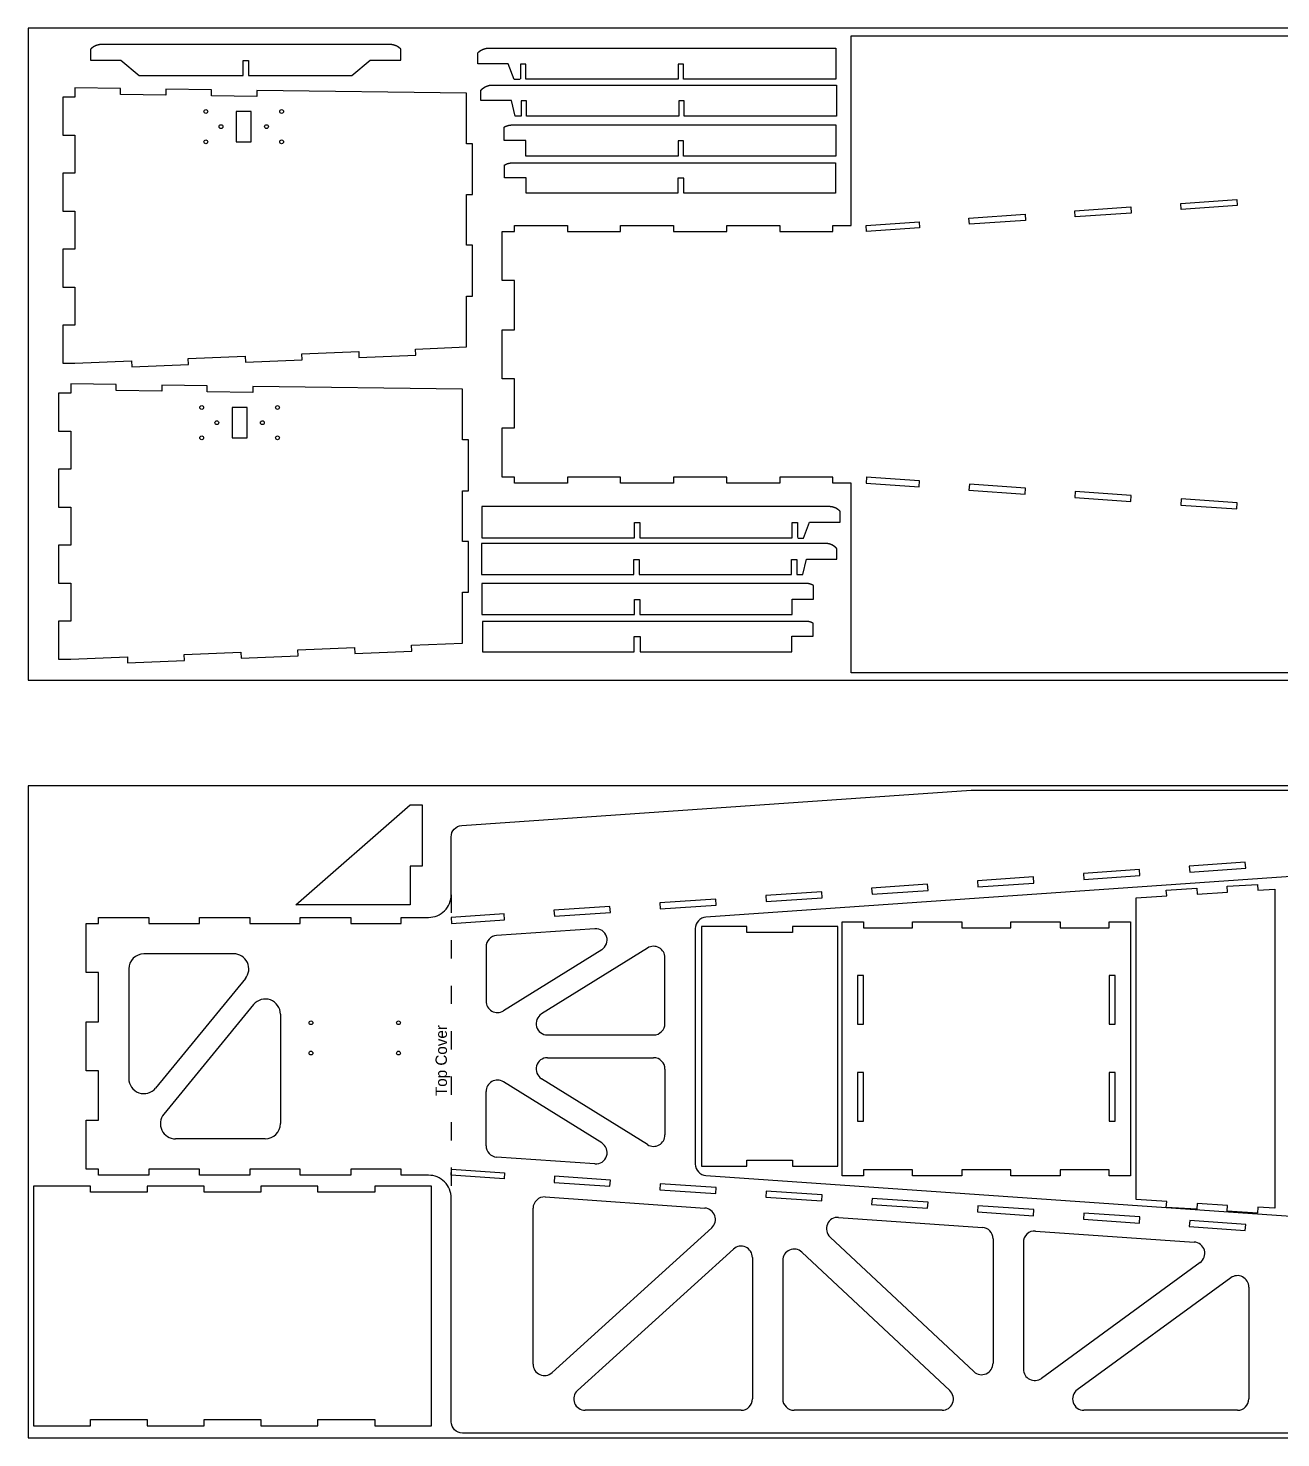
# Model space of a CAD drawing. Header units: inches. Extents: x -572 to -437, y -715 to -380.
# Drawn here: x -571.7 to -489.1, y -563.1 to -470.2 of the extents above; entities that cross this region are included whole.
import ezdxf

# ---------------------------------------------------------------- set-up
doc = ezdxf.new("R2010")
doc.units = ezdxf.units.IN
doc.header["$MEASUREMENT"] = 0
doc.linetypes.add('ACAD_ISO03W100', pattern=[30, 12, -18])
doc.layers.add('pic', color=1, linetype='Continuous')

msp = doc.modelspace()

# ---------------------------------------------------------------- linework, layer by layer
at = {"color": 3, "linetype": 'ACAD_ISO03W100', "ltscale": 0.1}
msp.add_line((-543.791, -527.314), (-543.791, -547.313), dxfattribs=at)
at = {"color": 7, "linetype": 'Continuous', "lineweight": 25}
for p, q in [((-534.308, -529.558), (-540.793, -530.009)), ((-558.135, -531.214), (-564.052, -531.214)), ((-541.491, -530.757), (-541.491, -534.332)), ((-533.861, -530.943), (-540.345, -534.969)), ((-530.836, -530.831), (-537.835, -535.176)), ((-529.691, -535.813), (-529.691, -531.468)), ((-565.052, -532.214), (-565.052, -539.433)), ((-557.362, -532.848), (-563.279, -540.066)), ((-556.826, -534.56), (-562.743, -541.779)), ((-555.052, -535.194), (-555.052, -542.413)), ((-537.439, -536.563), (-530.441, -536.563)), ((-537.439, -538.063), (-530.441, -538.063)), ((-529.691, -538.813), (-529.691, -543.159)), ((-533.861, -543.684), (-540.345, -539.658)), ((-530.836, -543.796), (-537.835, -539.451)), ((-541.491, -543.87), (-541.491, -540.295)), ((-556.052, -543.413), (-561.97, -543.413)), ((-534.308, -545.069), (-540.793, -544.618)), ((-537.589, -547.247), (-527.062, -547.978)), ((-538.391, -558.272), (-538.391, -547.995)), ((-526.61, -549.282), (-537.137, -558.827)), ((-518.238, -548.591), (-508.755, -549.25)), ((-509.32, -558.763), (-518.803, -549.887)), ((-508.057, -549.998), (-508.057, -558.215)), ((-506.057, -550.241), (-506.057, -558.601)), ((-505.255, -549.493), (-494.791, -550.22)), ((-525.178, -550.683), (-535.462, -560.009)), ((-510.907, -560.017), (-520.662, -550.886)), ((-523.924, -551.238), (-523.924, -560.564)), ((-521.924, -551.434), (-521.924, -560.564)), ((-494.401, -551.574), (-504.865, -559.207)), ((-492.383, -552.578), (-502.501, -559.958)), ((-491.191, -553.184), (-491.191, -560.564)), ((-524.674, -561.314), (-534.958, -561.314)), ((-511.42, -561.314), (-521.174, -561.314)), ((-491.941, -561.314), (-502.059, -561.314))]:
    msp.add_line(p, q, dxfattribs=at)
for points in [[(-459.621, -512.679), (-517.421, -512.679), (-517.421, -500.179), (-518.621, -500.179), (-518.621, -499.779), (-522.121, -499.779), (-522.121, -500.179), (-525.621, -500.179), (-525.621, -499.779), (-529.121, -499.779), (-529.121, -500.179), (-532.621, -500.179), (-532.621, -499.779), (-536.121, -499.779), (-536.121, -500.179), (-539.621, -500.179), (-539.621, -499.779), (-540.421, -499.779), (-540.421, -496.54), (-539.621, -496.54), (-539.621, -493.3), (-540.421, -493.3), (-540.421, -490.061), (-539.621, -490.061), (-539.621, -486.82), (-540.421, -486.82), (-540.421, -483.581), (-539.621, -483.581), (-539.621, -483.181), (-536.121, -483.181), (-536.121, -483.581), (-532.621, -483.581), (-532.621, -483.181), (-529.121, -483.181), (-529.121, -483.581), (-525.621, -483.581), (-525.621, -483.181), (-522.121, -483.181), (-522.121, -483.581), (-518.621, -483.581), (-518.621, -483.181), (-517.421, -483.181), (-517.421, -470.681), (-459.621, -470.681)], [(-539.246, -473.567), (-539.626, -473.567), (-540.028, -472.526), (-542.035, -472.526), (-542.035, -471.805), (-542.024, -471.794), (-542.02, -471.789), (-542.015, -471.785), (-542.011, -471.781), (-542.006, -471.776), (-542.002, -471.772), (-541.997, -471.768), (-541.993, -471.763), (-541.988, -471.759), (-541.983, -471.755), (-541.979, -471.751), (-541.974, -471.747), (-541.969, -471.743), (-541.965, -471.739), (-541.96, -471.734), (-541.955, -471.73), (-541.95, -471.726), (-541.945, -471.723), (-541.941, -471.719), (-541.936, -471.715), (-541.931, -471.711), (-541.926, -471.707), (-541.921, -471.703), (-541.916, -471.699), (-541.911, -471.696), (-541.906, -471.692), (-541.901, -471.688), (-541.896, -471.685), (-541.891, -471.681), (-541.886, -471.677), (-541.88, -471.674), (-541.875, -471.67), (-541.87, -471.667), (-541.865, -471.663), (-541.86, -471.66), (-541.854, -471.656), (-541.849, -471.653), (-541.844, -471.65), (-541.839, -471.646), (-541.833, -471.643), (-541.828, -471.64), (-541.823, -471.637), (-541.817, -471.633), (-541.812, -471.63), (-541.806, -471.627), (-541.801, -471.624), (-541.795, -471.621), (-541.79, -471.618), (-541.784, -471.615), (-541.779, -471.612), (-541.773, -471.609), (-541.768, -471.607), (-541.762, -471.604), (-541.757, -471.601), (-541.751, -471.598), (-541.746, -471.595), (-541.74, -471.593), (-541.734, -471.59), (-541.729, -471.588), (-541.723, -471.585), (-541.717, -471.582), (-541.712, -471.58), (-541.706, -471.577), (-541.7, -471.575), (-541.694, -471.573), (-541.689, -471.57), (-541.683, -471.568), (-541.677, -471.566), (-541.671, -471.563), (-541.665, -471.561), (-541.66, -471.559), (-541.654, -471.557), (-541.648, -471.555), (-541.642, -471.553), (-541.636, -471.551), (-541.63, -471.549), (-541.624, -471.547), (-541.618, -471.545), (-541.612, -471.543), (-541.606, -471.541), (-541.6, -471.539), (-541.594, -471.537), (-541.588, -471.536), (-541.582, -471.534), (-541.576, -471.532), (-541.57, -471.531), (-541.564, -471.529), (-541.558, -471.527), (-541.552, -471.526), (-541.546, -471.524), (-541.54, -471.523), (-541.534, -471.521), (-541.528, -471.52), (-541.522, -471.519), (-541.515, -471.517), (-541.509, -471.516), (-541.503, -471.515), (-541.497, -471.514), (-541.491, -471.513), (-541.485, -471.512), (-541.479, -471.51), (-541.473, -471.509), (-541.466, -471.508), (-541.46, -471.507), (-541.454, -471.507), (-541.448, -471.506), (-541.442, -471.505), (-541.436, -471.504), (-541.432, -471.504), (-541.431, -471.503), (-541.429, -471.503), (-541.423, -471.503), (-541.417, -471.502), (-541.411, -471.501), (-541.404, -471.501), (-541.398, -471.5), (-541.392, -471.5), (-541.385, -471.499), (-541.379, -471.499), (-541.373, -471.498), (-541.367, -471.498), (-541.36, -471.497), (-541.354, -471.497), (-541.348, -471.497), (-541.341, -471.497), (-541.335, -471.496), (-541.329, -471.496), (-541.323, -471.496), (-541.316, -471.496), (-541.31, -471.496), (-518.421, -471.496), (-518.421, -473.546), (-528.471, -473.546), (-528.471, -472.546), (-528.821, -472.546), (-528.821, -473.546), (-538.871, -473.546), (-538.871, -472.546), (-539.221, -472.546), (-539.221, -473.521)], [(-516.394, -483.579), (-516.421, -483.181), (-512.93, -482.938), (-512.903, -483.337), (-516.421, -483.581)], [(-516.394, -499.781), (-516.421, -500.179), (-512.93, -500.422), (-512.903, -500.024), (-516.421, -499.779)], [(-520.934, -503.798), (-520.554, -503.798), (-520.153, -502.757), (-518.145, -502.757), (-518.145, -502.036), (-518.156, -502.024), (-518.161, -502.02), (-518.165, -502.016), (-518.17, -502.011), (-518.174, -502.007), (-518.178, -502.003), (-518.183, -501.998), (-518.188, -501.994), (-518.192, -501.99), (-518.197, -501.986), (-518.201, -501.981), (-518.206, -501.977), (-518.211, -501.973), (-518.216, -501.969), (-518.22, -501.965), (-518.225, -501.961), (-518.23, -501.957), (-518.235, -501.953), (-518.24, -501.949), (-518.245, -501.945), (-518.249, -501.941), (-518.254, -501.938), (-518.259, -501.934), (-518.264, -501.93), (-518.269, -501.926), (-518.274, -501.923), (-518.279, -501.919), (-518.284, -501.915), (-518.29, -501.912), (-518.295, -501.908), (-518.3, -501.904), (-518.305, -501.901), (-518.31, -501.897), (-518.315, -501.894), (-518.321, -501.89), (-518.326, -501.887), (-518.331, -501.884), (-518.336, -501.88), (-518.342, -501.877), (-518.347, -501.874), (-518.352, -501.87), (-518.358, -501.867), (-518.363, -501.864), (-518.368, -501.861), (-518.374, -501.858), (-518.379, -501.855), (-518.385, -501.852), (-518.39, -501.849), (-518.396, -501.846), (-518.401, -501.843), (-518.407, -501.84), (-518.412, -501.837), (-518.418, -501.834), (-518.423, -501.832), (-518.429, -501.829), (-518.435, -501.826), (-518.44, -501.823), (-518.446, -501.821), (-518.451, -501.818), (-518.457, -501.816), (-518.463, -501.813), (-518.469, -501.811), (-518.474, -501.808), (-518.48, -501.806), (-518.486, -501.803), (-518.492, -501.801), (-518.497, -501.799), (-518.503, -501.796), (-518.509, -501.794), (-518.515, -501.792), (-518.521, -501.79), (-518.527, -501.787), (-518.532, -501.785), (-518.538, -501.783), (-518.544, -501.781), (-518.55, -501.779), (-518.556, -501.777), (-518.562, -501.775), (-518.568, -501.773), (-518.574, -501.772), (-518.58, -501.77), (-518.586, -501.768), (-518.592, -501.766), (-518.598, -501.764), (-518.604, -501.763), (-518.61, -501.761), (-518.616, -501.76), (-518.622, -501.758), (-518.628, -501.756), (-518.634, -501.755), (-518.64, -501.754), (-518.646, -501.752), (-518.653, -501.751), (-518.659, -501.749), (-518.665, -501.748), (-518.671, -501.747), (-518.677, -501.746), (-518.683, -501.744), (-518.689, -501.743), (-518.695, -501.742), (-518.702, -501.741), (-518.708, -501.74), (-518.714, -501.739), (-518.72, -501.738), (-518.726, -501.737), (-518.732, -501.736), (-518.738, -501.735), (-518.745, -501.735), (-518.748, -501.734), (-518.749, -501.734), (-518.751, -501.734), (-518.757, -501.733), (-518.763, -501.733), (-518.77, -501.732), (-518.776, -501.731), (-518.782, -501.731), (-518.788, -501.73), (-518.795, -501.73), (-518.801, -501.729), (-518.807, -501.729), (-518.814, -501.728), (-518.82, -501.728), (-518.826, -501.728), (-518.832, -501.728), (-518.839, -501.727), (-518.845, -501.727), (-518.851, -501.727), (-518.858, -501.727), (-518.864, -501.727), (-518.87, -501.727), (-541.759, -501.727), (-541.759, -503.777), (-531.709, -503.777), (-531.709, -502.777), (-531.359, -502.777), (-531.359, -503.777), (-521.309, -503.777), (-521.309, -502.777), (-520.959, -502.777), (-520.959, -503.752)]]:
    msp.add_lwpolyline(points, dxfattribs=at)
for points in [[(-557.512, -473.304), (-557.512, -472.304), (-557.162, -472.304), (-557.164, -473.304), (-550.337, -473.304), (-549.125, -472.283), (-547.109, -472.283), (-547.109, -471.561), (-547.119, -471.552), (-547.121, -471.549), (-547.123, -471.547), (-547.126, -471.545), (-547.128, -471.543), (-547.13, -471.54), (-547.133, -471.538), (-547.135, -471.536), (-547.137, -471.534), (-547.14, -471.531), (-547.142, -471.529), (-547.144, -471.527), (-547.147, -471.525), (-547.149, -471.523), (-547.152, -471.52), (-547.154, -471.518), (-547.157, -471.516), (-547.159, -471.514), (-547.161, -471.512), (-547.164, -471.51), (-547.166, -471.507), (-547.169, -471.505), (-547.171, -471.503), (-547.174, -471.501), (-547.176, -471.499), (-547.179, -471.497), (-547.181, -471.495), (-547.184, -471.493), (-547.186, -471.491), (-547.189, -471.489), (-547.191, -471.487), (-547.194, -471.485), (-547.197, -471.483), (-547.199, -471.481), (-547.202, -471.479), (-547.204, -471.477), (-547.207, -471.475), (-547.209, -471.473), (-547.212, -471.471), (-547.215, -471.469), (-547.217, -471.467), (-547.22, -471.465), (-547.222, -471.463), (-547.225, -471.461), (-547.228, -471.459), (-547.23, -471.457), (-547.233, -471.455), (-547.236, -471.453), (-547.238, -471.451), (-547.241, -471.449), (-547.244, -471.447), (-547.246, -471.446), (-547.249, -471.444), (-547.252, -471.442), (-547.254, -471.44), (-547.257, -471.438), (-547.26, -471.436), (-547.262, -471.434), (-547.265, -471.433), (-547.268, -471.431), (-547.271, -471.429), (-547.273, -471.427), (-547.276, -471.425), (-547.279, -471.424), (-547.282, -471.422), (-547.284, -471.42), (-547.287, -471.418), (-547.29, -471.417), (-547.293, -471.415), (-547.295, -471.413), (-547.298, -471.412), (-547.301, -471.41), (-547.304, -471.408), (-547.307, -471.406), (-547.309, -471.405), (-547.312, -471.403), (-547.315, -471.401), (-547.318, -471.4), (-547.321, -471.398), (-547.323, -471.397), (-547.326, -471.395), (-547.329, -471.393), (-547.332, -471.392), (-547.335, -471.39), (-547.338, -471.389), (-547.34, -471.387), (-547.343, -471.385), (-547.346, -471.384), (-547.349, -471.382), (-547.352, -471.381), (-547.355, -471.379), (-547.358, -471.378), (-547.361, -471.376), (-547.363, -471.375), (-547.366, -471.373), (-547.369, -471.372), (-547.372, -471.37), (-547.375, -471.369), (-547.378, -471.367), (-547.381, -471.366), (-547.384, -471.365), (-547.387, -471.363), (-547.39, -471.362), (-547.393, -471.36), (-547.395, -471.359), (-547.398, -471.357), (-547.401, -471.356), (-547.404, -471.355), (-547.407, -471.353), (-547.41, -471.352), (-547.413, -471.351), (-547.416, -471.349), (-547.419, -471.348), (-547.422, -471.347), (-547.425, -471.345), (-547.428, -471.344), (-547.431, -471.343), (-547.434, -471.342), (-547.437, -471.34), (-547.44, -471.339), (-547.446, -471.337), (-547.452, -471.334), (-547.458, -471.332), (-547.464, -471.329), (-547.47, -471.327), (-547.476, -471.325), (-547.482, -471.322), (-547.488, -471.32), (-547.495, -471.318), (-547.501, -471.316), (-547.507, -471.314), (-547.513, -471.312), (-547.519, -471.31), (-547.525, -471.308), (-547.532, -471.306), (-547.538, -471.304), (-547.544, -471.302), (-547.55, -471.3), (-547.557, -471.298), (-547.563, -471.296), (-547.569, -471.294), (-547.576, -471.293), (-547.582, -471.291), (-547.588, -471.289), (-547.594, -471.288), (-547.601, -471.286), (-547.607, -471.285), (-547.613, -471.283), (-547.62, -471.282), (-547.626, -471.28), (-547.633, -471.279), (-547.639, -471.278), (-547.645, -471.276), (-547.652, -471.275), (-547.658, -471.274), (-547.664, -471.272), (-547.671, -471.271), (-547.677, -471.27), (-547.684, -471.269), (-547.69, -471.268), (-547.696, -471.267), (-547.703, -471.266), (-547.709, -471.265), (-547.716, -471.264), (-547.722, -471.263), (-547.729, -471.263), (-547.732, -471.262), (-547.733, -471.262), (-547.735, -471.262), (-547.742, -471.261), (-547.748, -471.26), (-547.755, -471.26), (-547.761, -471.259), (-547.768, -471.258), (-547.774, -471.258), (-547.781, -471.257), (-547.787, -471.257), (-547.794, -471.256), (-547.8, -471.256), (-547.807, -471.255), (-547.813, -471.255), (-547.82, -471.255), (-547.826, -471.254), (-547.833, -471.254), (-547.839, -471.254), (-547.846, -471.254), (-547.853, -471.254), (-547.859, -471.254), (-547.866, -471.254), (-547.872, -471.254), (-566.802, -471.254), (-566.809, -471.254), (-566.816, -471.254), (-566.823, -471.254), (-566.829, -471.254), (-566.836, -471.254), (-566.843, -471.254), (-566.85, -471.255), (-566.857, -471.255), (-566.863, -471.255), (-566.87, -471.256), (-566.873, -471.256), (-566.877, -471.256), (-566.88, -471.256), (-566.884, -471.256), (-566.887, -471.257), (-566.89, -471.257), (-566.894, -471.257), (-566.897, -471.257), (-566.9, -471.258), (-566.904, -471.258), (-566.907, -471.258), (-566.911, -471.259), (-566.914, -471.259), (-566.917, -471.259), (-566.921, -471.26), (-566.924, -471.26), (-566.927, -471.26), (-566.931, -471.261), (-566.934, -471.261), (-566.938, -471.262), (-566.941, -471.262), (-566.944, -471.262), (-566.948, -471.263), (-566.951, -471.263), (-566.954, -471.264), (-566.958, -471.264), (-566.961, -471.265), (-566.964, -471.265), (-566.968, -471.265), (-566.971, -471.266), (-566.974, -471.266), (-566.976, -471.267), (-566.978, -471.267), (-566.981, -471.267), (-566.984, -471.268), (-566.988, -471.269), (-566.991, -471.269), (-566.994, -471.27), (-566.998, -471.27), (-567.001, -471.271), (-567.004, -471.271), (-567.008, -471.272), (-567.011, -471.273), (-567.014, -471.273), (-567.017, -471.274), (-567.021, -471.274), (-567.024, -471.275), (-567.027, -471.276), (-567.031, -471.276), (-567.034, -471.277), (-567.037, -471.278), (-567.041, -471.279), (-567.044, -471.279), (-567.047, -471.28), (-567.05, -471.281), (-567.054, -471.281), (-567.057, -471.282), (-567.06, -471.283), (-567.064, -471.284), (-567.067, -471.284), (-567.07, -471.285), (-567.073, -471.286), (-567.077, -471.287), (-567.08, -471.288), (-567.083, -471.289), (-567.086, -471.289), (-567.09, -471.29), (-567.093, -471.291), (-567.096, -471.292), (-567.1, -471.293), (-567.103, -471.294), (-567.106, -471.295), (-567.109, -471.296), (-567.113, -471.296), (-567.116, -471.297), (-567.119, -471.298), (-567.122, -471.299), (-567.125, -471.3), (-567.129, -471.301), (-567.132, -471.302), (-567.135, -471.303), (-567.138, -471.304), (-567.142, -471.305), (-567.145, -471.306), (-567.148, -471.307), (-567.151, -471.308), (-567.154, -471.309), (-567.158, -471.31), (-567.161, -471.311), (-567.164, -471.312), (-567.167, -471.314), (-567.17, -471.315), (-567.174, -471.316), (-567.177, -471.317), (-567.18, -471.318), (-567.183, -471.319), (-567.186, -471.32), (-567.19, -471.321), (-567.193, -471.323), (-567.196, -471.324), (-567.199, -471.325), (-567.202, -471.326), (-567.205, -471.327), (-567.208, -471.329), (-567.212, -471.33), (-567.215, -471.331), (-567.218, -471.332), (-567.221, -471.333), (-567.224, -471.335), (-567.227, -471.336), (-567.23, -471.337), (-567.234, -471.339), (-567.237, -471.34), (-567.24, -471.341), (-567.243, -471.343), (-567.246, -471.344), (-567.249, -471.345), (-567.252, -471.347), (-567.255, -471.348), (-567.258, -471.349), (-567.261, -471.351), (-567.264, -471.352), (-567.267, -471.353), (-567.271, -471.355), (-567.274, -471.356), (-567.277, -471.358), (-567.28, -471.359), (-567.283, -471.361), (-567.286, -471.362), (-567.289, -471.363), (-567.292, -471.365), (-567.295, -471.366), (-567.298, -471.368), (-567.301, -471.369), (-567.304, -471.371), (-567.307, -471.372), (-567.31, -471.374), (-567.313, -471.376), (-567.316, -471.377), (-567.319, -471.379), (-567.322, -471.38), (-567.325, -471.382), (-567.328, -471.383), (-567.331, -471.385), (-567.334, -471.387), (-567.336, -471.388), (-567.339, -471.39), (-567.342, -471.392), (-567.345, -471.393), (-567.348, -471.395), (-567.351, -471.397), (-567.354, -471.398), (-567.357, -471.4), (-567.36, -471.402), (-567.363, -471.403), (-567.366, -471.405), (-567.369, -471.407), (-567.371, -471.409), (-567.374, -471.41), (-567.377, -471.412), (-567.38, -471.414), (-567.383, -471.416), (-567.386, -471.417), (-567.389, -471.419), (-567.392, -471.421), (-567.394, -471.423), (-567.397, -471.425), (-567.4, -471.426), (-567.403, -471.428), (-567.406, -471.43), (-567.409, -471.432), (-567.411, -471.434), (-567.414, -471.436), (-567.417, -471.438), (-567.42, -471.44), (-567.423, -471.441), (-567.425, -471.443), (-567.428, -471.445), (-567.431, -471.447), (-567.434, -471.449), (-567.436, -471.451), (-567.439, -471.453), (-567.442, -471.455), (-567.445, -471.457), (-567.447, -471.459), (-567.45, -471.461), (-567.453, -471.463), (-567.455, -471.465), (-567.458, -471.467), (-567.461, -471.469), (-567.464, -471.471), (-567.466, -471.473), (-567.469, -471.475), (-567.472, -471.477), (-567.474, -471.48), (-567.477, -471.482), (-567.48, -471.484), (-567.482, -471.486), (-567.485, -471.488), (-567.487, -471.49), (-567.49, -471.492), (-567.493, -471.494), (-567.495, -471.497), (-567.498, -471.499), (-567.5, -471.501), (-567.503, -471.503), (-567.506, -471.505), (-567.508, -471.507), (-567.511, -471.51), (-567.513, -471.512), (-567.516, -471.514), (-567.518, -471.516), (-567.521, -471.519), (-567.523, -471.521), (-567.526, -471.523), (-567.528, -471.525), (-567.531, -471.528), (-567.533, -471.53), (-567.536, -471.532), (-567.538, -471.535), (-567.541, -471.537), (-567.543, -471.539), (-567.546, -471.541), (-567.548, -471.544), (-567.55, -471.546), (-567.553, -471.548), (-567.555, -471.551), (-567.558, -471.553), (-567.56, -471.556), (-567.562, -471.558), (-567.565, -471.56), (-567.567, -471.563), (-567.57, -471.565), (-567.572, -471.568), (-567.574, -471.57), (-567.577, -471.572), (-567.586, -471.582), (-567.586, -472.283), (-565.57, -472.283), (-564.357, -473.304)], [(-539.183, -474.977), (-539.183, -475.977), (-539.57, -475.977), (-539.819, -474.957), (-541.824, -474.957), (-541.824, -474.267), (-541.816, -474.258), (-541.813, -474.255), (-541.811, -474.253), (-541.809, -474.251), (-541.807, -474.248), (-541.804, -474.246), (-541.802, -474.243), (-541.8, -474.241), (-541.798, -474.239), (-541.795, -474.236), (-541.793, -474.234), (-541.791, -474.232), (-541.789, -474.229), (-541.786, -474.227), (-541.784, -474.224), (-541.782, -474.222), (-541.779, -474.22), (-541.777, -474.218), (-541.775, -474.215), (-541.772, -474.213), (-541.77, -474.211), (-541.767, -474.208), (-541.765, -474.206), (-541.763, -474.204), (-541.76, -474.202), (-541.758, -474.199), (-541.756, -474.197), (-541.753, -474.195), (-541.751, -474.193), (-541.748, -474.19), (-541.746, -474.188), (-541.743, -474.186), (-541.741, -474.184), (-541.738, -474.181), (-541.736, -474.179), (-541.734, -474.177), (-541.731, -474.175), (-541.729, -474.173), (-541.726, -474.171), (-541.724, -474.168), (-541.721, -474.166), (-541.719, -474.164), (-541.716, -474.162), (-541.713, -474.16), (-541.711, -474.158), (-541.708, -474.156), (-541.706, -474.154), (-541.703, -474.152), (-541.701, -474.149), (-541.698, -474.147), (-541.696, -474.145), (-541.693, -474.143), (-541.69, -474.141), (-541.688, -474.139), (-541.685, -474.137), (-541.683, -474.135), (-541.68, -474.133), (-541.677, -474.131), (-541.675, -474.129), (-541.672, -474.127), (-541.669, -474.125), (-541.667, -474.123), (-541.664, -474.121), (-541.661, -474.119), (-541.659, -474.117), (-541.656, -474.115), (-541.653, -474.114), (-541.651, -474.112), (-541.648, -474.11), (-541.645, -474.108), (-541.643, -474.106), (-541.64, -474.104), (-541.637, -474.102), (-541.634, -474.1), (-541.632, -474.099), (-541.629, -474.097), (-541.626, -474.095), (-541.624, -474.093), (-541.621, -474.091), (-541.618, -474.089), (-541.615, -474.088), (-541.612, -474.086), (-541.61, -474.084), (-541.607, -474.082), (-541.604, -474.081), (-541.601, -474.079), (-541.599, -474.077), (-541.596, -474.075), (-541.593, -474.074), (-541.59, -474.072), (-541.587, -474.07), (-541.585, -474.068), (-541.582, -474.067), (-541.579, -474.065), (-541.576, -474.063), (-541.573, -474.062), (-541.57, -474.06), (-541.568, -474.059), (-541.565, -474.057), (-541.562, -474.055), (-541.559, -474.054), (-541.556, -474.052), (-541.553, -474.051), (-541.55, -474.049), (-541.547, -474.047), (-541.545, -474.046), (-541.542, -474.044), (-541.539, -474.043), (-541.536, -474.041), (-541.533, -474.04), (-541.53, -474.038), (-541.527, -474.037), (-541.524, -474.035), (-541.521, -474.034), (-541.518, -474.032), (-541.515, -474.031), (-541.512, -474.029), (-541.509, -474.028), (-541.506, -474.027), (-541.503, -474.025), (-541.5, -474.024), (-541.498, -474.022), (-541.495, -474.021), (-541.492, -474.019), (-541.489, -474.018), (-541.486, -474.017), (-541.483, -474.015), (-541.48, -474.014), (-541.477, -474.013), (-541.474, -474.011), (-541.47, -474.01), (-541.467, -474.009), (-541.464, -474.007), (-541.461, -474.006), (-541.458, -474.005), (-541.455, -474.004), (-541.452, -474.002), (-541.449, -474.001), (-541.446, -474), (-541.443, -473.999), (-541.44, -473.997), (-541.437, -473.996), (-541.434, -473.995), (-541.431, -473.994), (-541.428, -473.993), (-541.425, -473.992), (-541.422, -473.99), (-541.418, -473.989), (-541.415, -473.988), (-541.412, -473.987), (-541.409, -473.986), (-541.406, -473.985), (-541.403, -473.984), (-541.4, -473.983), (-541.397, -473.981), (-541.394, -473.98), (-541.39, -473.979), (-541.387, -473.978), (-541.384, -473.977), (-541.381, -473.976), (-541.378, -473.975), (-541.375, -473.974), (-541.372, -473.973), (-541.368, -473.972), (-541.365, -473.971), (-541.362, -473.97), (-541.359, -473.969), (-541.356, -473.968), (-541.353, -473.967), (-541.35, -473.966), (-541.346, -473.966), (-541.343, -473.965), (-541.34, -473.964), (-541.337, -473.963), (-541.334, -473.962), (-541.33, -473.961), (-541.327, -473.96), (-541.324, -473.959), (-541.321, -473.959), (-541.318, -473.958), (-541.315, -473.957), (-541.311, -473.956), (-541.308, -473.955), (-541.305, -473.955), (-541.302, -473.954), (-541.299, -473.953), (-541.295, -473.952), (-541.292, -473.952), (-541.289, -473.951), (-541.286, -473.95), (-541.283, -473.949), (-541.279, -473.949), (-541.276, -473.948), (-541.273, -473.947), (-541.27, -473.947), (-541.266, -473.946), (-541.263, -473.945), (-541.26, -473.945), (-541.257, -473.944), (-541.254, -473.944), (-541.25, -473.943), (-541.247, -473.942), (-541.244, -473.942), (-541.241, -473.941), (-541.237, -473.941), (-541.234, -473.94), (-541.231, -473.94), (-541.228, -473.939), (-541.224, -473.939), (-541.221, -473.938), (-541.218, -473.938), (-541.214, -473.937), (-541.211, -473.937), (-541.208, -473.936), (-541.205, -473.936), (-541.201, -473.935), (-541.198, -473.935), (-541.195, -473.934), (-541.191, -473.934), (-541.188, -473.934), (-541.185, -473.933), (-541.182, -473.933), (-541.178, -473.932), (-541.175, -473.932), (-541.172, -473.932), (-541.168, -473.931), (-541.165, -473.931), (-541.162, -473.931), (-541.158, -473.931), (-541.155, -473.93), (-541.152, -473.93), (-541.149, -473.93), (-541.145, -473.929), (-541.142, -473.929), (-541.139, -473.929), (-541.135, -473.929), (-541.132, -473.929), (-541.129, -473.928), (-541.125, -473.928), (-541.122, -473.928), (-541.119, -473.928), (-541.115, -473.928), (-541.112, -473.927), (-541.109, -473.927), (-541.105, -473.927), (-541.102, -473.927), (-541.099, -473.927), (-541.096, -473.927), (-541.092, -473.927), (-541.089, -473.927), (-541.086, -473.927), (-541.082, -473.927), (-541.079, -473.927), (-541.076, -473.927), (-541.072, -473.927), (-541.069, -473.927), (-518.383, -473.927), (-518.383, -475.977), (-528.433, -475.977), (-528.433, -474.977), (-528.783, -474.977), (-528.783, -475.977), (-538.833, -475.977), (-538.833, -474.977)], [(-559.607, -474.639), (-559.601, -474.239), (-562.604, -474.199), (-562.604, -474.599), (-565.604, -474.558), (-565.604, -474.158), (-568.604, -474.118), (-568.604, -474.719), (-569.404, -474.719), (-569.404, -477.226), (-568.604, -477.226), (-568.604, -479.734), (-569.404, -479.734), (-569.404, -482.241), (-568.604, -482.241), (-568.604, -484.748), (-569.404, -484.748), (-569.404, -487.256), (-568.604, -487.256), (-568.604, -489.763), (-569.404, -489.763), (-569.404, -492.27), (-568.604, -492.27), (-564.873, -492.116), (-564.857, -492.515), (-561.11, -492.36), (-561.127, -491.96), (-557.38, -491.805), (-557.363, -492.205), (-553.616, -492.049), (-553.633, -491.65), (-549.886, -491.495), (-549.87, -491.894), (-546.123, -491.739), (-546.139, -491.339), (-542.776, -491.2), (-542.776, -487.841), (-542.376, -487.841), (-542.376, -484.497), (-542.776, -484.497), (-542.776, -481.154), (-542.376, -481.154), (-542.376, -477.81), (-542.776, -477.81), (-542.776, -474.467), (-556.602, -474.28), (-556.607, -474.68)], [(-557.97, -475.672), (-557.97, -477.672), (-556.97, -477.672), (-556.97, -475.672)], [(-528.821, -477.61), (-528.821, -478.61), (-538.871, -478.61), (-538.871, -477.59), (-540.292, -477.59), (-540.292, -476.702), (-540.276, -476.693), (-540.272, -476.691), (-540.269, -476.689), (-540.265, -476.687), (-540.262, -476.685), (-540.258, -476.683), (-540.254, -476.681), (-540.251, -476.679), (-540.247, -476.677), (-540.243, -476.675), (-540.24, -476.673), (-540.236, -476.671), (-540.232, -476.669), (-540.229, -476.668), (-540.225, -476.666), (-540.221, -476.664), (-540.218, -476.662), (-540.214, -476.66), (-540.21, -476.658), (-540.206, -476.657), (-540.203, -476.655), (-540.199, -476.653), (-540.195, -476.651), (-540.191, -476.65), (-540.188, -476.648), (-540.184, -476.646), (-540.18, -476.645), (-540.176, -476.643), (-540.172, -476.641), (-540.169, -476.64), (-540.165, -476.638), (-540.161, -476.637), (-540.157, -476.635), (-540.153, -476.633), (-540.149, -476.632), (-540.146, -476.63), (-540.142, -476.629), (-540.138, -476.627), (-540.134, -476.626), (-540.13, -476.624), (-540.126, -476.623), (-540.122, -476.622), (-540.118, -476.62), (-540.114, -476.619), (-540.111, -476.617), (-540.107, -476.616), (-540.103, -476.615), (-540.099, -476.613), (-540.095, -476.612), (-540.091, -476.611), (-540.087, -476.609), (-540.083, -476.608), (-540.079, -476.607), (-540.075, -476.606), (-540.071, -476.604), (-540.067, -476.603), (-540.063, -476.602), (-540.059, -476.601), (-540.055, -476.6), (-540.051, -476.598), (-540.047, -476.597), (-540.043, -476.596), (-540.039, -476.595), (-540.035, -476.594), (-540.031, -476.593), (-540.027, -476.592), (-540.023, -476.591), (-540.019, -476.59), (-540.015, -476.589), (-540.011, -476.588), (-540.007, -476.587), (-540.003, -476.586), (-539.999, -476.585), (-539.995, -476.584), (-539.991, -476.583), (-539.987, -476.582), (-539.983, -476.582), (-539.979, -476.581), (-539.975, -476.58), (-539.971, -476.579), (-539.967, -476.578), (-539.963, -476.577), (-539.959, -476.577), (-539.955, -476.576), (-539.951, -476.575), (-539.946, -476.575), (-539.942, -476.574), (-539.938, -476.573), (-539.934, -476.572), (-539.93, -476.572), (-539.926, -476.571), (-539.922, -476.571), (-539.918, -476.57), (-539.914, -476.569), (-539.909, -476.569), (-539.905, -476.568), (-539.901, -476.568), (-539.897, -476.567), (-539.893, -476.567), (-539.889, -476.566), (-539.885, -476.566), (-539.88, -476.565), (-539.876, -476.565), (-539.872, -476.564), (-539.868, -476.564), (-539.864, -476.564), (-539.86, -476.563), (-539.856, -476.563), (-539.851, -476.563), (-539.847, -476.562), (-539.843, -476.562), (-539.839, -476.562), (-539.835, -476.561), (-539.831, -476.561), (-539.826, -476.561), (-539.822, -476.561), (-539.818, -476.561), (-539.814, -476.56), (-539.81, -476.56), (-539.806, -476.56), (-539.801, -476.56), (-539.797, -476.56), (-539.793, -476.56), (-539.789, -476.56), (-539.785, -476.56), (-539.781, -476.56), (-539.776, -476.56), (-539.772, -476.56), (-518.421, -476.56), (-518.421, -478.61), (-528.471, -478.61), (-528.471, -477.61)], [(-528.846, -480.062), (-528.846, -481.062), (-538.846, -481.062), (-538.846, -480.042), (-540.267, -480.042), (-540.267, -479.194), (-540.264, -479.192), (-540.26, -479.19), (-540.257, -479.188), (-540.253, -479.186), (-540.25, -479.185), (-540.246, -479.183), (-540.243, -479.181), (-540.239, -479.179), (-540.235, -479.177), (-540.232, -479.175), (-540.228, -479.173), (-540.225, -479.171), (-540.221, -479.169), (-540.218, -479.168), (-540.214, -479.166), (-540.21, -479.164), (-540.207, -479.162), (-540.203, -479.161), (-540.199, -479.159), (-540.196, -479.157), (-540.192, -479.155), (-540.188, -479.154), (-540.185, -479.152), (-540.181, -479.15), (-540.177, -479.149), (-540.174, -479.147), (-540.17, -479.145), (-540.166, -479.144), (-540.163, -479.142), (-540.159, -479.141), (-540.155, -479.139), (-540.151, -479.138), (-540.148, -479.136), (-540.144, -479.134), (-540.14, -479.133), (-540.136, -479.131), (-540.133, -479.13), (-540.129, -479.129), (-540.125, -479.127), (-540.121, -479.126), (-540.117, -479.124), (-540.114, -479.123), (-540.11, -479.121), (-540.106, -479.12), (-540.102, -479.119), (-540.098, -479.117), (-540.095, -479.116), (-540.091, -479.115), (-540.087, -479.113), (-540.083, -479.112), (-540.079, -479.111), (-540.075, -479.11), (-540.072, -479.108), (-540.068, -479.107), (-540.064, -479.106), (-540.06, -479.105), (-540.056, -479.104), (-540.052, -479.103), (-540.048, -479.101), (-540.044, -479.1), (-540.041, -479.099), (-540.037, -479.098), (-540.033, -479.097), (-540.029, -479.096), (-540.025, -479.095), (-540.021, -479.094), (-540.017, -479.093), (-540.013, -479.092), (-540.009, -479.091), (-540.005, -479.09), (-540.001, -479.089), (-539.998, -479.088), (-539.994, -479.087), (-539.99, -479.086), (-539.986, -479.086), (-539.982, -479.085), (-539.978, -479.084), (-539.974, -479.083), (-539.97, -479.082), (-539.966, -479.081), (-539.962, -479.081), (-539.958, -479.08), (-539.954, -479.079), (-539.95, -479.078), (-539.946, -479.078), (-539.942, -479.077), (-539.938, -479.076), (-539.934, -479.076), (-539.93, -479.075), (-539.926, -479.074), (-539.922, -479.074), (-539.918, -479.073), (-539.914, -479.073), (-539.91, -479.072), (-539.906, -479.071), (-539.902, -479.071), (-539.898, -479.07), (-539.894, -479.07), (-539.89, -479.069), (-539.886, -479.069), (-539.882, -479.068), (-539.878, -479.068), (-539.874, -479.068), (-539.87, -479.067), (-539.866, -479.067), (-539.862, -479.066), (-539.858, -479.066), (-539.853, -479.066), (-539.849, -479.065), (-539.845, -479.065), (-539.841, -479.065), (-539.837, -479.064), (-539.833, -479.064), (-539.829, -479.064), (-539.825, -479.064), (-539.821, -479.064), (-539.817, -479.063), (-539.813, -479.063), (-539.809, -479.063), (-539.805, -479.063), (-539.801, -479.063), (-539.797, -479.063), (-539.793, -479.063), (-539.789, -479.063), (-539.784, -479.062), (-539.78, -479.062), (-539.776, -479.062), (-539.772, -479.062), (-518.446, -479.062), (-518.446, -481.062), (-528.446, -481.062), (-528.446, -480.062)], [(-502.634, -482.623), (-502.662, -482.225), (-498.966, -481.968), (-498.938, -482.367)], [(-495.651, -482.138), (-495.678, -481.74), (-491.984, -481.484), (-491.956, -481.882)], [(-509.617, -483.109), (-509.645, -482.71), (-505.948, -482.453), (-505.92, -482.852)], [(-559.878, -494.161), (-559.873, -493.762), (-562.875, -493.721), (-562.875, -494.121), (-565.875, -494.08), (-565.875, -493.68), (-568.875, -493.64), (-568.875, -494.241), (-569.675, -494.241), (-569.675, -496.749), (-568.875, -496.749), (-568.875, -499.256), (-569.675, -499.256), (-569.675, -501.763), (-568.875, -501.763), (-568.875, -504.271), (-569.675, -504.271), (-569.675, -506.778), (-568.875, -506.778), (-568.875, -509.285), (-569.675, -509.285), (-569.675, -511.792), (-568.875, -511.792), (-565.145, -511.638), (-565.128, -512.037), (-561.381, -511.882), (-561.398, -511.483), (-557.651, -511.327), (-557.634, -511.727), (-553.888, -511.572), (-553.904, -511.172), (-550.157, -511.017), (-550.141, -511.416), (-546.394, -511.261), (-546.411, -510.862), (-543.047, -510.722), (-543.047, -507.363), (-542.647, -507.363), (-542.647, -504.019), (-543.047, -504.019), (-543.047, -500.676), (-542.647, -500.676), (-542.647, -497.333), (-543.047, -497.333), (-543.047, -493.989), (-556.873, -493.802), (-556.878, -494.202)], [(-558.241, -495.194), (-558.241, -497.194), (-557.241, -497.194), (-557.241, -495.194)], [(-509.617, -500.252), (-509.645, -500.65), (-505.948, -500.907), (-505.92, -500.509)], [(-502.634, -500.737), (-502.662, -501.135), (-498.966, -501.392), (-498.938, -500.993)], [(-495.651, -501.222), (-495.678, -501.62), (-491.984, -501.877), (-491.956, -501.478)], [(-520.998, -505.207), (-520.998, -506.207), (-520.61, -506.207), (-520.361, -505.187), (-518.356, -505.187), (-518.356, -504.498), (-518.365, -504.489), (-518.367, -504.486), (-518.369, -504.484), (-518.371, -504.481), (-518.374, -504.479), (-518.376, -504.476), (-518.378, -504.474), (-518.38, -504.472), (-518.383, -504.469), (-518.385, -504.467), (-518.387, -504.465), (-518.389, -504.462), (-518.392, -504.46), (-518.394, -504.457), (-518.396, -504.455), (-518.399, -504.453), (-518.401, -504.45), (-518.403, -504.448), (-518.406, -504.446), (-518.408, -504.444), (-518.41, -504.441), (-518.413, -504.439), (-518.415, -504.437), (-518.417, -504.434), (-518.42, -504.432), (-518.422, -504.43), (-518.425, -504.428), (-518.427, -504.425), (-518.43, -504.423), (-518.432, -504.421), (-518.434, -504.419), (-518.437, -504.417), (-518.439, -504.414), (-518.442, -504.412), (-518.444, -504.41), (-518.447, -504.408), (-518.449, -504.406), (-518.452, -504.403), (-518.454, -504.401), (-518.457, -504.399), (-518.459, -504.397), (-518.462, -504.395), (-518.464, -504.393), (-518.467, -504.391), (-518.469, -504.388), (-518.472, -504.386), (-518.474, -504.384), (-518.477, -504.382), (-518.479, -504.38), (-518.482, -504.378), (-518.485, -504.376), (-518.487, -504.374), (-518.49, -504.372), (-518.492, -504.37), (-518.495, -504.368), (-518.498, -504.366), (-518.5, -504.364), (-518.503, -504.362), (-518.506, -504.36), (-518.508, -504.358), (-518.511, -504.356), (-518.513, -504.354), (-518.516, -504.352), (-518.519, -504.35), (-518.521, -504.348), (-518.524, -504.346), (-518.527, -504.344), (-518.529, -504.342), (-518.532, -504.34), (-518.535, -504.339), (-518.538, -504.337), (-518.54, -504.335), (-518.543, -504.333), (-518.546, -504.331), (-518.548, -504.329), (-518.551, -504.327), (-518.554, -504.325), (-518.557, -504.324), (-518.559, -504.322), (-518.562, -504.32), (-518.565, -504.318), (-518.568, -504.316), (-518.57, -504.315), (-518.573, -504.313), (-518.576, -504.311), (-518.579, -504.309), (-518.582, -504.308), (-518.584, -504.306), (-518.587, -504.304), (-518.59, -504.303), (-518.593, -504.301), (-518.596, -504.299), (-518.598, -504.297), (-518.601, -504.296), (-518.604, -504.294), (-518.607, -504.292), (-518.61, -504.291), (-518.613, -504.289), (-518.616, -504.288), (-518.618, -504.286), (-518.621, -504.284), (-518.624, -504.283), (-518.627, -504.281), (-518.63, -504.28), (-518.633, -504.278), (-518.636, -504.276), (-518.639, -504.275), (-518.641, -504.273), (-518.644, -504.272), (-518.647, -504.27), (-518.65, -504.269), (-518.653, -504.267), (-518.656, -504.266), (-518.659, -504.264), (-518.662, -504.263), (-518.665, -504.261), (-518.668, -504.26), (-518.671, -504.259), (-518.674, -504.257), (-518.677, -504.256), (-518.68, -504.254), (-518.683, -504.253), (-518.686, -504.252), (-518.689, -504.25), (-518.692, -504.249), (-518.695, -504.247), (-518.698, -504.246), (-518.701, -504.245), (-518.704, -504.243), (-518.707, -504.242), (-518.71, -504.241), (-518.713, -504.239), (-518.716, -504.238), (-518.719, -504.237), (-518.722, -504.236), (-518.725, -504.234), (-518.728, -504.233), (-518.731, -504.232), (-518.734, -504.231), (-518.737, -504.229), (-518.74, -504.228), (-518.743, -504.227), (-518.746, -504.226), (-518.749, -504.224), (-518.752, -504.223), (-518.756, -504.222), (-518.759, -504.221), (-518.762, -504.22), (-518.765, -504.219), (-518.768, -504.218), (-518.771, -504.216), (-518.774, -504.215), (-518.777, -504.214), (-518.78, -504.213), (-518.783, -504.212), (-518.787, -504.211), (-518.79, -504.21), (-518.793, -504.209), (-518.796, -504.208), (-518.799, -504.207), (-518.802, -504.206), (-518.805, -504.205), (-518.809, -504.204), (-518.812, -504.203), (-518.815, -504.202), (-518.818, -504.201), (-518.821, -504.2), (-518.824, -504.199), (-518.827, -504.198), (-518.831, -504.197), (-518.834, -504.196), (-518.837, -504.195), (-518.84, -504.194), (-518.843, -504.194), (-518.847, -504.193), (-518.85, -504.192), (-518.853, -504.191), (-518.856, -504.19), (-518.859, -504.189), (-518.862, -504.188), (-518.866, -504.188), (-518.869, -504.187), (-518.872, -504.186), (-518.875, -504.185), (-518.878, -504.184), (-518.882, -504.184), (-518.885, -504.183), (-518.888, -504.182), (-518.891, -504.181), (-518.894, -504.181), (-518.898, -504.18), (-518.901, -504.179), (-518.904, -504.179), (-518.907, -504.178), (-518.911, -504.177), (-518.914, -504.177), (-518.917, -504.176), (-518.92, -504.175), (-518.923, -504.175), (-518.927, -504.174), (-518.93, -504.174), (-518.933, -504.173), (-518.936, -504.172), (-518.94, -504.172), (-518.943, -504.171), (-518.946, -504.171), (-518.949, -504.17), (-518.953, -504.17), (-518.956, -504.169), (-518.959, -504.169), (-518.962, -504.168), (-518.966, -504.168), (-518.969, -504.167), (-518.972, -504.167), (-518.976, -504.166), (-518.979, -504.166), (-518.982, -504.165), (-518.985, -504.165), (-518.989, -504.165), (-518.992, -504.164), (-518.995, -504.164), (-518.999, -504.163), (-519.002, -504.163), (-519.005, -504.163), (-519.009, -504.162), (-519.012, -504.162), (-519.015, -504.162), (-519.018, -504.161), (-519.022, -504.161), (-519.025, -504.161), (-519.028, -504.161), (-519.032, -504.16), (-519.035, -504.16), (-519.038, -504.16), (-519.042, -504.16), (-519.045, -504.159), (-519.048, -504.159), (-519.052, -504.159), (-519.055, -504.159), (-519.058, -504.159), (-519.061, -504.158), (-519.065, -504.158), (-519.068, -504.158), (-519.071, -504.158), (-519.075, -504.158), (-519.078, -504.158), (-519.081, -504.158), (-519.085, -504.158), (-519.088, -504.157), (-519.091, -504.157), (-519.095, -504.157), (-519.098, -504.157), (-519.101, -504.157), (-519.105, -504.157), (-519.108, -504.157), (-519.111, -504.157), (-541.798, -504.157), (-541.798, -506.207), (-531.748, -506.207), (-531.748, -505.207), (-531.398, -505.207), (-531.398, -506.207), (-521.348, -506.207), (-521.348, -505.207)], [(-531.359, -507.84), (-531.359, -508.84), (-521.309, -508.84), (-521.309, -507.82), (-519.888, -507.82), (-519.888, -506.933), (-519.904, -506.923), (-519.908, -506.921), (-519.911, -506.919), (-519.915, -506.917), (-519.919, -506.915), (-519.922, -506.913), (-519.926, -506.911), (-519.929, -506.91), (-519.933, -506.908), (-519.937, -506.906), (-519.94, -506.904), (-519.944, -506.902), (-519.948, -506.9), (-519.951, -506.898), (-519.955, -506.896), (-519.959, -506.894), (-519.963, -506.893), (-519.966, -506.891), (-519.97, -506.889), (-519.974, -506.887), (-519.978, -506.886), (-519.981, -506.884), (-519.985, -506.882), (-519.989, -506.88), (-519.993, -506.879), (-519.996, -506.877), (-520, -506.875), (-520.004, -506.874), (-520.008, -506.872), (-520.012, -506.87), (-520.015, -506.869), (-520.019, -506.867), (-520.023, -506.866), (-520.027, -506.864), (-520.031, -506.863), (-520.035, -506.861), (-520.039, -506.86), (-520.042, -506.858), (-520.046, -506.857), (-520.05, -506.855), (-520.054, -506.854), (-520.058, -506.852), (-520.062, -506.851), (-520.066, -506.849), (-520.07, -506.848), (-520.074, -506.847), (-520.078, -506.845), (-520.081, -506.844), (-520.085, -506.843), (-520.089, -506.841), (-520.093, -506.84), (-520.097, -506.839), (-520.101, -506.837), (-520.105, -506.836), (-520.109, -506.835), (-520.113, -506.834), (-520.117, -506.833), (-520.121, -506.831), (-520.125, -506.83), (-520.129, -506.829), (-520.133, -506.828), (-520.137, -506.827), (-520.141, -506.826), (-520.145, -506.825), (-520.149, -506.824), (-520.153, -506.823), (-520.157, -506.822), (-520.161, -506.821), (-520.165, -506.82), (-520.169, -506.819), (-520.173, -506.818), (-520.177, -506.817), (-520.181, -506.816), (-520.185, -506.815), (-520.189, -506.814), (-520.193, -506.813), (-520.197, -506.812), (-520.201, -506.811), (-520.205, -506.811), (-520.209, -506.81), (-520.213, -506.809), (-520.217, -506.808), (-520.221, -506.807), (-520.226, -506.807), (-520.23, -506.806), (-520.234, -506.805), (-520.238, -506.804), (-520.242, -506.804), (-520.246, -506.803), (-520.25, -506.802), (-520.254, -506.802), (-520.258, -506.801), (-520.263, -506.801), (-520.267, -506.8), (-520.271, -506.799), (-520.275, -506.799), (-520.279, -506.798), (-520.283, -506.798), (-520.287, -506.797), (-520.291, -506.797), (-520.296, -506.796), (-520.3, -506.796), (-520.304, -506.796), (-520.308, -506.795), (-520.312, -506.795), (-520.316, -506.794), (-520.321, -506.794), (-520.325, -506.794), (-520.329, -506.793), (-520.333, -506.793), (-520.337, -506.793), (-520.341, -506.792), (-520.345, -506.792), (-520.35, -506.792), (-520.354, -506.792), (-520.358, -506.791), (-520.362, -506.791), (-520.366, -506.791), (-520.37, -506.791), (-520.375, -506.791), (-520.379, -506.791), (-520.383, -506.791), (-520.387, -506.79), (-520.391, -506.79), (-520.395, -506.79), (-520.4, -506.79), (-520.404, -506.79), (-520.408, -506.79), (-541.759, -506.79), (-541.759, -508.84), (-531.709, -508.84), (-531.709, -507.84)], [(-531.334, -510.293), (-531.334, -511.293), (-521.334, -511.293), (-521.334, -510.273), (-519.913, -510.273), (-519.913, -509.425), (-519.917, -509.423), (-519.92, -509.421), (-519.924, -509.419), (-519.927, -509.417), (-519.931, -509.415), (-519.934, -509.413), (-519.938, -509.411), (-519.941, -509.409), (-519.945, -509.408), (-519.948, -509.406), (-519.952, -509.404), (-519.955, -509.402), (-519.959, -509.4), (-519.963, -509.398), (-519.966, -509.397), (-519.97, -509.395), (-519.974, -509.393), (-519.977, -509.391), (-519.981, -509.389), (-519.984, -509.388), (-519.988, -509.386), (-519.992, -509.384), (-519.995, -509.383), (-519.999, -509.381), (-520.003, -509.379), (-520.007, -509.378), (-520.01, -509.376), (-520.014, -509.374), (-520.018, -509.373), (-520.021, -509.371), (-520.025, -509.37), (-520.029, -509.368), (-520.033, -509.367), (-520.036, -509.365), (-520.04, -509.364), (-520.044, -509.362), (-520.048, -509.361), (-520.051, -509.359), (-520.055, -509.358), (-520.059, -509.356), (-520.063, -509.355), (-520.067, -509.353), (-520.07, -509.352), (-520.074, -509.351), (-520.078, -509.349), (-520.082, -509.348), (-520.086, -509.347), (-520.089, -509.345), (-520.093, -509.344), (-520.097, -509.343), (-520.101, -509.342), (-520.105, -509.34), (-520.109, -509.339), (-520.113, -509.338), (-520.116, -509.337), (-520.12, -509.336), (-520.124, -509.334), (-520.128, -509.333), (-520.132, -509.332), (-520.136, -509.331), (-520.14, -509.33), (-520.144, -509.329), (-520.147, -509.328), (-520.151, -509.327), (-520.155, -509.326), (-520.159, -509.325), (-520.163, -509.324), (-520.167, -509.323), (-520.171, -509.322), (-520.175, -509.321), (-520.179, -509.32), (-520.183, -509.319), (-520.187, -509.318), (-520.191, -509.317), (-520.194, -509.316), (-520.198, -509.315), (-520.202, -509.314), (-520.206, -509.314), (-520.21, -509.313), (-520.214, -509.312), (-520.218, -509.311), (-520.222, -509.31), (-520.226, -509.31), (-520.23, -509.309), (-520.234, -509.308), (-520.238, -509.308), (-520.242, -509.307), (-520.246, -509.306), (-520.25, -509.306), (-520.254, -509.305), (-520.258, -509.304), (-520.262, -509.304), (-520.266, -509.303), (-520.27, -509.303), (-520.274, -509.302), (-520.278, -509.301), (-520.282, -509.301), (-520.286, -509.3), (-520.29, -509.3), (-520.294, -509.3), (-520.298, -509.299), (-520.302, -509.299), (-520.306, -509.298), (-520.31, -509.298), (-520.315, -509.297), (-520.319, -509.297), (-520.323, -509.297), (-520.327, -509.296), (-520.331, -509.296), (-520.335, -509.296), (-520.339, -509.295), (-520.343, -509.295), (-520.347, -509.295), (-520.351, -509.295), (-520.355, -509.294), (-520.359, -509.294), (-520.363, -509.294), (-520.367, -509.294), (-520.371, -509.294), (-520.375, -509.294), (-520.379, -509.293), (-520.384, -509.293), (-520.388, -509.293), (-520.392, -509.293), (-520.396, -509.293), (-520.4, -509.293), (-520.404, -509.293), (-520.408, -509.293), (-541.734, -509.293), (-541.734, -511.293), (-531.734, -511.293), (-531.734, -510.293)], [(-498.407, -525.662), (-502.098, -525.918), (-502.071, -526.317), (-498.379, -526.06)], [(-491.425, -525.177), (-495.115, -525.433), (-495.088, -525.832), (-491.397, -525.575)], [(-512.371, -526.632), (-516.065, -526.888), (-516.037, -527.287), (-512.343, -527.03)], [(-505.389, -526.147), (-509.082, -526.403), (-509.054, -526.802), (-505.361, -526.545)], [(-490.59, -527.02), (-489.465, -526.949), (-489.465, -547.996), (-490.59, -547.926), (-490.614, -548.313), (-492.619, -548.187), (-492.595, -547.8), (-494.6, -547.673), (-494.624, -548.061), (-496.63, -547.935), (-496.605, -547.547), (-498.61, -547.421), (-498.61, -527.525), (-496.605, -527.399), (-496.63, -527.011), (-494.624, -526.885), (-494.6, -527.272), (-492.595, -527.146), (-492.619, -526.759), (-490.614, -526.633)], [(-526.335, -527.602), (-530.031, -527.858), (-530.003, -528.257), (-526.308, -528)], [(-519.353, -527.117), (-523.048, -527.373), (-523.02, -527.772), (-519.326, -527.515)], [(-543.791, -528.814), (-543.763, -529.213), (-540.272, -528.97), (-540.3, -528.572)], [(-533.318, -528.087), (-537.014, -528.343), (-536.987, -528.742), (-533.29, -528.485)], [(-521.291, -529.413), (-521.291, -529.813), (-524.291, -529.813), (-524.291, -529.413), (-527.291, -529.413), (-527.291, -545.213), (-524.291, -545.213), (-524.291, -544.813), (-521.291, -544.813), (-521.291, -545.213), (-518.291, -545.213), (-518.291, -529.413)], [(-516.6, -535.844), (-516.6, -532.642), (-517, -532.642), (-517, -535.844)], [(-500.402, -535.844), (-500.001, -535.844), (-500.001, -532.642), (-500.402, -532.642)], [(-516.6, -542.246), (-516.6, -539.045), (-517, -539.045), (-517, -542.246)], [(-500.402, -542.246), (-500.001, -542.246), (-500.001, -539.045), (-500.402, -539.045)], [(-533.318, -546.54), (-533.29, -546.142), (-536.98, -545.886), (-537.008, -546.284)], [(-526.335, -547.025), (-526.308, -546.627), (-529.998, -546.37), (-530.026, -546.769)], [(-548.835, -546.53), (-548.835, -546.93), (-552.585, -546.93), (-552.585, -546.53), (-556.335, -546.53), (-556.335, -546.93), (-560.085, -546.93), (-560.085, -546.53), (-563.835, -546.53), (-563.835, -546.93), (-567.585, -546.93), (-567.585, -546.53), (-571.335, -546.53), (-571.335, -562.33), (-567.585, -562.33), (-567.585, -561.93), (-563.835, -561.93), (-563.835, -562.33), (-560.085, -562.33), (-560.085, -561.93), (-556.335, -561.93), (-556.335, -562.33), (-552.585, -562.33), (-552.585, -561.93), (-548.835, -561.93), (-548.835, -562.33), (-545.085, -562.33), (-545.085, -546.53)], [(-519.353, -547.51), (-519.326, -547.112), (-523.016, -546.855), (-523.044, -547.254)], [(-512.371, -547.995), (-512.343, -547.597), (-516.034, -547.34), (-516.062, -547.739)], [(-505.389, -548.48), (-505.361, -548.082), (-509.052, -547.825), (-509.079, -548.224)], [(-498.408, -548.965), (-498.38, -548.567), (-502.071, -548.31), (-502.098, -548.709)], [(-491.425, -549.45), (-491.397, -549.052), (-495.088, -548.795), (-495.115, -549.194)]]:
    msp.add_lwpolyline(points, close=True, dxfattribs=at)
for points in [[(-486.191, -562.814), (-543.041, -562.814, -0.414214), (-543.791, -562.064), (-543.791, -547.313, 0.414214), (-545.291, -545.813), (-547.089, -545.813), (-547.089, -545.413), (-550.416, -545.413), (-550.416, -545.813), (-553.743, -545.813), (-553.743, -545.413), (-557.071, -545.413), (-557.071, -545.813), (-560.398, -545.813), (-560.398, -545.413), (-563.725, -545.413), (-563.725, -545.813), (-567.052, -545.813), (-567.052, -545.413), (-567.852, -545.413), (-567.852, -542.173), (-567.052, -542.173), (-567.052, -538.933), (-567.852, -538.933), (-567.852, -535.694), (-567.052, -535.694), (-567.052, -532.454), (-567.852, -532.454), (-567.852, -529.214), (-567.052, -529.214), (-567.052, -528.814), (-563.725, -528.814), (-563.725, -529.214), (-560.398, -529.214), (-560.398, -528.814), (-557.071, -528.814), (-557.071, -529.214), (-553.743, -529.214), (-553.743, -528.814), (-550.416, -528.814), (-550.416, -529.214), (-547.089, -529.214), (-547.089, -528.814), (-545.291, -528.814, 0.414214), (-543.791, -527.314), (-543.791, -523.504, -0.394038), (-543.093, -522.756), (-509.495, -520.421), (-486.991, -520.421)], [(-486.191, -525.964), (-526.993, -528.799, 0.394038), (-527.691, -529.547), (-527.691, -545.08, 0.394038), (-526.993, -545.828), (-486.191, -548.663)]]:
    msp.add_lwpolyline(points, format="xyb", dxfattribs=at)
for points in [[(-554.028, -527.992), (-546.5, -521.383), (-545.7, -521.383), (-545.7, -525.434), (-546.5, -525.434), (-546.5, -527.992)], [(-500.401, -529.498), (-500.401, -529.098), (-499.001, -529.098), (-499.001, -545.848), (-500.402, -545.848), (-500.402, -545.448), (-503.641, -545.448), (-503.641, -545.848), (-506.881, -545.848), (-506.881, -545.448), (-510.12, -545.448), (-510.12, -545.848), (-513.361, -545.848), (-513.361, -545.448), (-516.6, -545.448), (-516.6, -545.848), (-518, -545.848), (-518, -529.098), (-516.601, -529.098), (-516.601, -529.498), (-513.361, -529.498), (-513.361, -529.098), (-510.121, -529.098), (-510.121, -529.498), (-506.881, -529.498), (-506.881, -529.098), (-503.641, -529.098), (-503.641, -529.498)], [(-540.272, -545.657), (-540.3, -546.055), (-543.791, -545.813), (-543.763, -545.414)]]:
    msp.add_lwpolyline(points, close=True)
for centre in [(-559.97, -475.672), (-554.97, -475.672), (-558.97, -476.672), (-555.97, -476.672), (-559.97, -477.672), (-554.97, -477.672), (-560.241, -495.194), (-555.241, -495.194), (-559.241, -496.194), (-556.241, -496.194), (-560.241, -497.194), (-555.241, -497.194), (-553.036, -535.759), (-547.262, -535.759), (-553.036, -537.759), (-547.262, -537.759)]:
    msp.add_circle(centre, 0.125, dxfattribs=at)
for centre, radius, start, end in [((-534.256, -530.306), 0.75, 301.83518, 93.97476), ((-540.741, -530.757), 0.75, 93.97476, 180), ((-530.441, -531.468), 0.75, 0, 121.83518), ((-564.052, -532.214), 1, 90, 180), ((-558.135, -532.214), 1, 320.65618, 90), ((-556.052, -535.194), 1, 0, 140.65618), ((-540.741, -534.332), 0.75, 180, 301.83518), ((-537.439, -535.813), 0.75, 121.83518, 270), ((-530.441, -535.813), 0.75, 270, 0), ((-537.439, -538.813), 0.75, 90, 238.16482), ((-530.441, -538.813), 0.75, 0, 90), ((-564.052, -539.433), 1, 180, 320.65618), ((-540.741, -540.295), 0.75, 58.16482, 180), ((-561.97, -542.413), 1, 140.65618, 270), ((-556.052, -542.413), 1, 270, 0), ((-534.256, -544.321), 0.75, 266.02524, 58.16482), ((-530.441, -543.159), 0.75, 238.16482, 0), ((-540.741, -543.87), 0.75, 180, 266.02524), ((-537.641, -547.995), 0.75, 86.02524, 180), ((-527.114, -548.726), 0.75, 312.20132, 86.02524), ((-518.29, -549.339), 0.75, 86.02524, 226.89336), ((-508.807, -549.998), 0.75, 0, 86.02524), ((-505.307, -550.241), 0.75, 86.02524, 180), ((-494.843, -550.968), 0.75, 306.10697, 86.02524), ((-524.674, -551.238), 0.75, 0, 132.20132), ((-521.174, -551.434), 0.75, 46.89336, 180), ((-491.941, -553.184), 0.75, 0, 126.10697), ((-537.641, -558.272), 0.75, 180, 312.20132), ((-508.807, -558.215), 0.75, 226.89336, 0), ((-505.307, -558.601), 0.75, 180, 306.10697), ((-534.958, -560.564), 0.75, 132.20132, 270), ((-511.42, -560.564), 0.75, 270, 46.89336), ((-502.059, -560.564), 0.75, 126.10697, 270), ((-524.674, -560.564), 0.75, 270, 0), ((-521.174, -560.564), 0.75, 180, 270), ((-491.941, -560.564), 0.75, 270, 0)]:
    msp.add_arc(centre, radius, start, end, dxfattribs=at)
at = {"layer": 'pic', "color": 1}
for points in [[(-571.685, -513.18), (-458.185, -513.18), (-458.185, -470.18), (-571.685, -470.18)], [(-571.685, -563.127), (-458.185, -563.127), (-458.185, -520.127), (-571.685, -520.127)]]:
    msp.add_lwpolyline(points, close=True, dxfattribs=at)

# ---------------------------------------------------------------- texts
at = {"insert": (-544.822, -540.595), "char_height": 0.75, "attachment_point": 1, "rotation": 90}
msp.add_mtext_dynamic_manual_height_columns('Top Cover', width=23.1831, gutter_width=1, heights=[0], dxfattribs=at)

doc.saveas('drawing.dxf')
